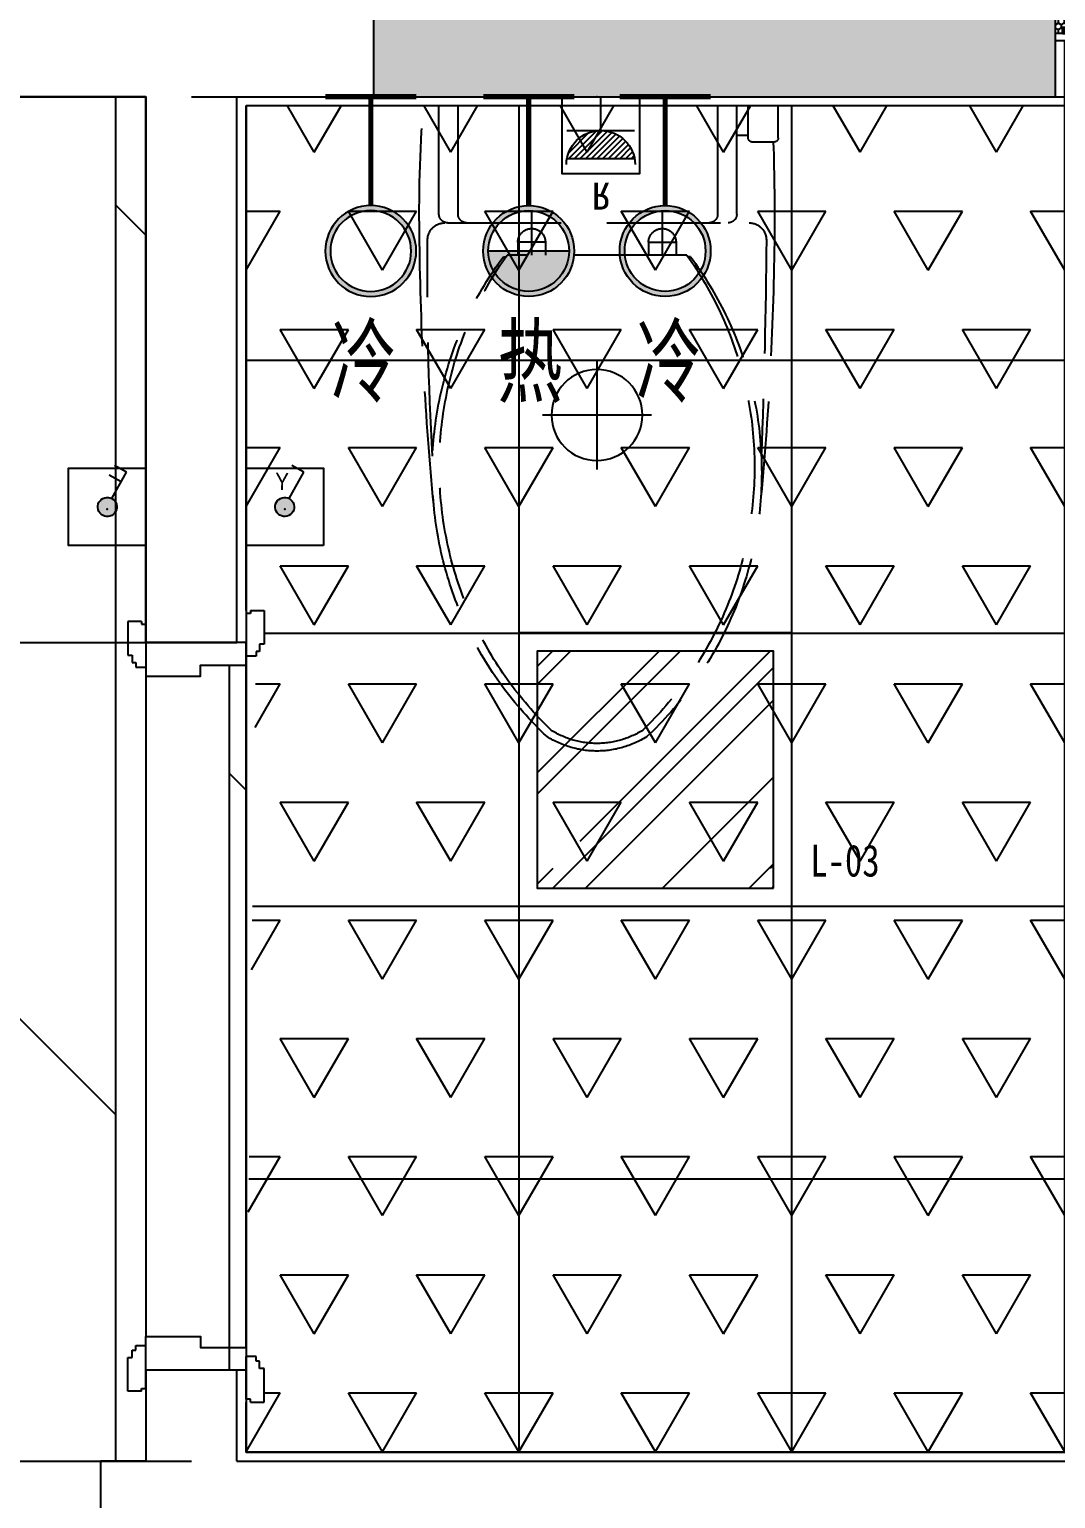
# Model space of a CAD drawing. Header units: millimetres. Extents: x -28014 to 297841, y -81741 to 47579.
# Drawn here: x 98155 to 99283, y -8672 to -7057 of the extents above; entities that cross this region are included whole.
import ezdxf
from ezdxf.enums import TextEntityAlignment as Align

# ---------------------------------------------------------------- set-up
doc = ezdxf.new("R2010")
doc.units = ezdxf.units.MM
doc.header["$MEASUREMENT"] = 0
doc.linetypes.add('__DASH', pattern=[0.35, 0.25, -0.1])
doc.linetypes.add('DASH', pattern=[0.35, 0.25, -0.1])
for name, color, linetype in [('AR9-剪力墙（柱）填充', 250, 'Continuous'), ('AR9-剪力墙（柱）线', 6, 'Continuous'), ('AR9-墙线', 160, 'Continuous'), ('AR9-建筑幕墙（窗）', 12, 'Continuous'), ('AR9-梁', 1, 'DASH'), ('DS-4BS-墙体完成面', 20, 'Continuous'), ('EM-开关图标', 14, 'Continuous'), ('EM-强电图标', 14, 'Continuous'), ('EM-给排水图标', 14, 'Continuous'), ('FC-地面造型线', 136, 'Continuous'), ('FC-平面高差线', 144, 'Continuous'), ('FF-厨卫（地坪隐）', 31, 'Continuous'), ('FF-门套', 20, 'Continuous'), ('RC-天花灯具', 2, 'Continuous'), ('RC-天花轮廓线', 30, 'Continuous')]:
    doc.layers.add(name, color=color, linetype=linetype)
doc.styles.add('HZ', font='bzxw.shx', dxfattribs={"width": 0.9, "bigfont": 'bzhz.shx'})
doc.styles.add('宋体', font='', dxfattribs={"width": 0.8})
doc.styles.get('宋体').set_extended_font_data('SimSun')

# ---------------------------------------------------------------- blocks, each defined once
blk = doc.blocks.new('matong')
at = {"layer": 'FF-厨卫（地坪隐）', "linetype": '__DASH', "ltscale": 500}
for p, q in [((-195.1406733547919, -35.20177424012218), (-195.1406835178786, 0)), ((-195.1406835178786, 0), (195.1406835178786, 0)), ((-162.0623171959014, -35.20176469004946), (-162.0623273590172, 0)), ((-149.5019829914963, -119.2252131128334), (-149.5020029775042, 0)), ((-128.5315214803268, -119.2252070584218), (-128.5315414663346, 0)), ((-128.5315214803268, -119.2252070584218), (-128.5315414663346, 0)), ((156.9108718886564, -119.2250963706756), (156.9108519026777, 0)), ((177.8813333997969, -119.2250903163222), (177.8813134138181, 0)), ((-190.4151925392216, -39.92725232709199), (-166.7877952828712, -39.92724550561979)), ((-162.062317878037, -32.83902496442897), (-149.501993496553, -32.83902133803349)), ((168.4303772258572, -128.6760519474628), (-163.1335581759922, -128.6761701768846)), ((-67.63757366937352, -115.0008102348074), (-67.63758789785788, -164.2837611003779)), ((76.01697319225059, -115.0008102348074), (76.01698742070585, -164.2837611003779)), ((-82.75911804905627, -150.1073183808476), (-82.75912214192795, -164.2837567346287)), ((-52.51604956091614, -150.1073271122877), (-82.75911804905627, -150.1073183808476)), ((-52.51604956091614, -150.1073271122877), (-52.51605365378782, -164.2837654661271)), ((60.89544908376411, -150.1073271122877), (91.13851757193333, -150.1073183808476)), ((60.89544908376411, -150.1073271122877), (60.89545317666489, -164.2837654661271)), ((91.13851757193333, -150.1073183808476), (91.13852166480501, -164.2837567346287)), ((-98.65942729928065, -165.9099478647695), (-96.25650080569903, -165.9099471707013)), ((-94.70040871528909, -164.283810388064), (103.079808238137, -164.2837532869307)), ((107.0388277613092, -165.9098884775303), (104.6359012674948, -165.9098891710746))]:
    blk.add_line(p, q, dxfattribs=at)
for centre, radius, start, end in [((-1455.269279649132, -119.7827741121873), 1654.751026437206, 358.9499548864706, 4.151111013054722), ((-190.4151939036383, -35.20177287579281), 4.72547945126202, 180.0000165418644, 270.0000165335268), ((2262.169045539194, -120.1476823489065), 2453.176468827727, 178.1260573664972, 180.6997493681524), ((-166.7877966472879, -35.20176605437882), 4.725479451268996, 270.0000165335268, 1.654186439612417e-05), ((-163.1335527189658, -147.5780879821396), 18.90191780507599, 90.00001653352676, 179.119442308295), ((-140.0510240890435, -119.2252103844658), 9.450958902537993, 180.0000165418644, 270.0000165335268), ((-119.080562577903, -119.2252043300541), 9.450958902537993, 180.0000165418644, 270.0000165335268), ((147.4599129859998, -119.2250990992761), 9.450958902551946, 270.0000165335268, 1.654186439612417e-05), ((168.4303744971403, -119.2250930449227), 9.45095890252404, 270.0000165335268, 1.654186439612417e-05), ((171.5129194985784, -147.5779688626062), 18.90191780506775, 0.8805907660042968, 90.00001653352676), ((-67.63758380486979, -150.1073227465968), 15.12153424406777, 359.9999834581356, 179.9999834581356), ((76.01698332774686, -150.1073227465968), 15.12153424406777, 1.654186439612417e-05, 180.0000165418644), ((3295.240800526459, -107.0441471002996), 3486.33124298492, 180.7077371165213, 185.4616806850745), ((7303.35932074528, -92.37433856760617), 7485.593979745891, 180.4203175465121, 182.2415752478205), ((-3286.876447919843, -107.04484312149), 3486.346270300948, 354.5383559198447, 359.2922795933648), ((-3196.412089501013, -187.6003386707744), 3387.064604911434, 356.6562167795232, 0.6819508591231682), ((220.9219095917069, -402.8264622021234), 397.8211478238459, 143.449202160355, 226.948245953774), ((232.9591573146754, -397.1924393454101), 402.004005766397, 144.5938315274017, 226.0233137532105), ((-224.5796612433915, -397.1925324022304), 402.0040140740497, 313.9767125482976, 35.40619388299773), ((-212.5424100549426, -402.8265497141401), 397.8211557191078, 313.0517804043128, 36.55082333368646), ((4.217561307974393, -606.4966026027105), 102.8566682790391, 237.7953597578052, 302.2046733247209), ((4.217561307974393, -606.4966026027105), 94.50958902538298, 237.7953597578052, 302.2046733247209)]:
    blk.add_arc(centre, radius, start, end, dxfattribs=at)
blk = doc.blocks.new('FADSASDFADSFFASD')
for p, q in [((772946.0582555493, 351903.3689551179), (772941.0582555493, 351903.3689551179)), ((772941.0582555493, 351903.3689551179), (772941.0582555493, 351856.3689551179)), ((772946.0582555493, 351906.3689551177), (772961.0582555493, 351906.3689551179)), ((772946.0582555493, 351906.3689551179), (772946.0582555493, 351903.3689551179)), ((772961.0582555493, 351906.3689551179), (772961.0582555493, 351869.3689551179)), ((772961.0582555493, 351869.3689551179), (772956.0582555493, 351869.3689551179)), ((772956.0582555493, 351869.3689551179), (772956.0582555493, 351861.3689551179)), ((772952.0582555493, 351856.3689551179), (772941.0582555493, 351856.3689551179)), ((772956.0582555493, 351861.3689551179), (772952.0582555493, 351861.3689551179)), ((772952.0582555493, 351861.3689551179), (772952.0582555493, 351856.3689551179))]:
    blk.add_line(p, q)
blk.add_arc((772959.0582555493, 351899.3689551179), 2, 0, 0)
blk = doc.blocks.new('*U248')
blk.add_lwpolyline([(130.0000255041704, 70.00007680318231), (130.0000255041704, 45.00007680318231), (20.00002550540376, 45.00007680318231), (20.00002550563659, 82.00007680318231), (80.00002550417042, 82.00007680318231), (80.00002550417042, 70.00007680318231), (130.0000255041704, 70.00007680318231)])
at = {"rotation": 180}
blk.add_blockref('FADSASDFADSFFASD', (772961.0582810554, 351928.3690517737), dxfattribs=at)
at = {"xscale": -1, "rotation": 180}
blk.add_blockref('FADSASDFADSFFASD', (-772811.0582300449, 351916.3689651589), dxfattribs=at)
blk = doc.blocks.new('*U249')
at = {"layer": 'AR9-建筑幕墙（窗）'}
h = blk.add_hatch(dxfattribs=at)
h.set_pattern_fill('HONEY', color=250, scale=2.333308006735999)
h.set_pattern_definition([(1.667559113981895e-09, (-50793.7736316727, 158863.6490238107), (5.556189690946738, 3.207866847442461), [3.704126460693399, -7.408252921386797]), (120.0000000016675, (-50793.7736316727, 158863.6490238107), (-5.55618902731644, 3.207867996883855), [3.704126460693292, -7.408252921386583]), (60.00000000166753, (-50793.7736316727, 158863.6490238107), (6.636302977941727e-07, 6.415734844326314), [-7.408252921386794, 3.704126460693397])])
h.paths.add_polyline_path([(-28.05519676091603, 330.1263833773738), (33.05519676202437, 330.1263833754424), (33.05519676247685, 345.681770089551), (-28.05519676046333, 345.6817700914825)])
h = blk.add_hatch(dxfattribs=at)
h.set_pattern_fill('HONEY', color=250, scale=2.333308006735999)
h.set_pattern_definition([(1.667559113981895e-09, (-50793.7736316727, 158609.3307939181), (5.556189690946738, 3.207866847442461), [3.704126460693399, -7.408252921386797]), (120.0000000016675, (-50793.7736316727, 158609.3307939181), (-5.55618902731644, 3.207867996883855), [3.704126460693292, -7.408252921386583]), (60.00000000166753, (-50793.7736316727, 158609.3307939181), (6.636302977941727e-07, 6.415734844326314), [-7.408252921386794, 3.704126460693397])])
h.paths.add_polyline_path([(-28.05519676091603, -238.7628431804567), (33.05519676202437, -238.7628431791438), (33.05519676247685, -254.3182298932525), (-28.05519676046333, -254.3182298945653)])
for p, q in [((-35.83289011760826, 345.6817700902149), (-35.83289011756301, 306.7933033140883)), ((40.83289011760826, 345.6817700888566), (-35.83289011760826, 345.6817700902149)), ((-28.05519676381346, 330.1263833790941), (-28.05519676218387, 345.6817700917541)), ((-28.05519676381346, 330.1263833790941), (-28.05519676218387, 345.6817700917541)), ((-28.05519676050881, 325.3727836066531), (-28.05519676218387, 345.6817700900338)), ((33.05519676213862, 301.2308525993245), (33.05519676227436, 345.6817700895358)), ((33.05519676213862, 301.2308525993245), (33.05519676227436, 345.6817700895358)), ((33.05519675856203, 296.4772528268383), (33.05519676227436, 345.6817700877249)), ((40.83289011760826, 345.6817700888566), (40.83289011570696, 298.8975445757926)), ((-28.05519676259109, 313.7932273301766), (-28.05519676259109, 330.1263833773286)), ((33.05519676159565, 337.9040767331153), (33.05519676159565, 290.4601472628166)), ((-28.05519676259109, 313.7932273301766), (-28.05519676259109, 300.5711486253393)), ((-28.05519676259109, 300.5711486253393), (-28.05519676259109, 290.4601472628166)), ((-28.05519676259109, -199.0966070658994), (-28.05519676259109, 290.4601472628166)), ((-21.83304207800711, 290.4601472628166), (-28.05519676259109, 290.4601472628166)), ((-21.83304207796186, 290.4601472628166), (-17.94419540011381, 290.4601472628166)), ((-17.94419540011381, -199.0966070658994), (-17.94419540011381, 290.4601472628166)), ((-1.611039352916578, -199.0966070658542), (-1.611039352916577, 290.4601472627713)), ((2.2778073249317, 290.4601472628166), (-1.611039352916578, 290.4601472627713)), ((33.05519676159565, 290.4601472628166), (2.2778073249317, 290.4601472627713)), ((33.05519676159565, -199.0966070658994), (33.05519676159565, 290.4601472628166)), ((-21.83304207800711, -199.0966070658994), (-28.05519676259109, -199.0966070658994)), ((-28.05519676259109, -209.2076084284222), (-28.05519676259109, -199.0966070658994)), ((-28.05519676259109, -222.4296871332594), (-28.05519676259109, -209.2076084284222)), ((-21.83304207796186, -199.0966070658994), (-17.94419540011381, -199.0966070658994)), ((2.2778073249317, -199.0966070658994), (-1.611039352916578, -199.0966070658542)), ((33.05519676159565, -199.0966070658994), (2.2778073249317, -199.0966070658542)), ((33.05519676159565, -246.540536536198), (33.05519676159565, -199.0966070658994)), ((33.05519675856203, -205.1137126299211), (33.05519676227436, -254.3182298908077)), ((33.05519676213862, -209.8673124024074), (33.05519676227436, -254.3182298926185)), ((33.05519676213862, -209.8673124024074), (33.05519676227436, -254.3182298926185)), ((40.83289011760826, -254.3182298919396), (40.83289011570696, -207.5340043788756)), ((-35.83289011760826, -254.3182298932977), (-35.83289011756301, -215.4297631171712)), ((-28.05519676259109, -222.4296871332594), (-28.05519676259109, -238.7628431804114)), ((-28.05519676050881, -234.009243409736), (-28.05519676218387, -254.3182298931165)), ((-28.05519676381346, -238.762843182177), (-28.05519676218387, -254.3182298948368)), ((-28.05519676381346, -238.762843182177), (-28.05519676218387, -254.3182298948368)), ((40.83289011760826, -254.3182298919396), (-35.83289011760826, -254.3182298932977))]:
    blk.add_line(p, q, dxfattribs=at)
at = {"layer": 'AR9-建筑幕墙（窗）', "color": 8}
for p, q in [((-28.05519676259109, 330.1263833773286), (-12.4998100510179, 330.1263833773286)), ((-25.72188875585516, 316.1265353369125), (-25.72188875585516, 327.7930753705473)), ((-25.72188875585516, 327.7930753705473), (-12.4998100510179, 327.7930753705925)), ((-12.4998100510179, 330.1263833773286), (-12.4998100510179, 337.9040767331153)), ((-12.4998100510179, 337.9040767331153), (-5.499886030809876, 337.9040767331153)), ((-12.4998100510179, 327.7930753705925), (-12.4998100510179, 316.1265353369125)), ((-10.16650204428197, 330.1263833773286), (-10.16650204428197, 335.5707687263792)), ((-5.499886030809876, 335.5707687263792), (-10.16650204428197, 335.5707687263792)), ((-10.16650204428197, 330.1263833773286), (30.72188875485926, 330.1263833772833)), ((-10.16650204428197, 327.7930753705925), (-6.277655366388672, 327.7930753705925)), ((-10.16650204428197, 327.7930753705925), (-10.16650204428197, 316.1265353368673)), ((-6.277655366388672, 327.7930753705473), (-6.277655366388672, 327.0153060349687)), ((-6.277655366388672, 327.0153060349687), (-3.944347359652738, 327.0153060349687)), ((-5.499886030809876, 337.9040767331153), (-5.499886030809876, 335.5707687263792)), ((-3.944347359652738, 327.0153060349687), (-3.944347359697986, 330.1263833772833)), ((1.111153321608754, 324.6819980282327), (1.111153321608754, 319.2376126792273)), ((3.444461328344914, 324.6819980282327), (3.444461328344914, 319.2376126792273)), ((8.499962009606179, 327.0153060349687), (8.499962009651426, 330.1263833772833)), ((10.83327001634211, 327.0153060349687), (8.499962009606179, 327.0153060349687)), ((10.83327001634211, 327.7930753705473), (14.72211669423541, 327.7930753705473)), ((10.83327001634211, 327.7930753705473), (10.83327001634211, 327.0153060349687)), ((14.72211669423541, 327.7930753705925), (14.72211669423541, 316.1265353369125)), ((17.05542470097134, 327.7930753705925), (30.72188875485926, 327.7930753705925)), ((17.05542470097134, 327.7930753705925), (17.05542470097134, 316.1265353369125)), ((33.05519676159565, 337.9040767331153), (26.0552727413874, 337.9040767331153)), ((26.0552727413874, 337.9040767331153), (26.0552727413874, 335.5707687263792)), ((26.0552727413874, 335.5707687263792), (30.72188875485926, 335.5707687263792)), ((30.72188875485926, 335.5707687263792), (30.72188875485926, 330.1263833772833)), ((30.72188875485926, 327.7930753705925), (30.72188875485926, 316.1265353369125)), ((-25.72188875585516, 316.1265353369125), (-12.4998100510179, 316.1265353369125)), ((-25.72188875585516, 313.7932273301766), (-25.72188875585516, 300.5711486253393)), ((-3.944347359697986, 313.7932273301766), (-25.72188875585516, 313.7932273301766)), ((-10.16650204428197, 316.1265353369125), (-6.277655366388672, 316.1265353369125)), ((-6.277655366388672, 316.1265353369578), (-6.277655366388672, 316.9043046725366)), ((-6.277655366388672, 316.9043046725366), (-3.944347359652738, 316.9043046725366)), ((-3.944347359652738, 316.9043046725366), (-3.944347359697986, 313.7932273301766)), ((10.83327001634211, 316.9043046724913), (8.499962009606179, 316.9043046725366)), ((8.499962009606179, 316.9043046725366), (8.499962009651426, 313.7932273301766)), ((8.499962009651426, 313.7932273301766), (10.83327001634211, 313.7932273301766)), ((10.83327001634211, 316.1265353369578), (10.83327001634211, 316.9043046724913)), ((10.83327001634211, 316.1265353369125), (14.72211669423541, 316.1265353369125)), ((10.83327001634211, 313.7932273301766), (14.72211669423541, 313.7932273301766)), ((14.72211669423541, 313.7932273301766), (14.72211669423541, 307.5710726455474)), ((19.38873270770728, 307.5710726455474), (14.72211669423541, 307.5710726455474)), ((17.05542470097134, 316.1265353369125), (30.72188875485926, 316.1265353369125)), ((17.05542470097134, 313.7932273301313), (30.72188875485926, 313.7932273301766)), ((17.05542470097134, 309.9043806522833), (17.05542470097134, 313.7932273301313)), ((17.05542470097134, 313.7932273301766), (17.05542470097134, 309.9043806522833)), ((19.38873270770728, 309.9043806522833), (17.05542470097134, 309.9043806522833)), ((19.38873270770728, 309.9043806522833), (17.05542470097134, 309.9043806522833)), ((19.38873270770728, 309.9043806522833), (19.38873270770728, 307.5710726455474)), ((19.38873270770728, 309.9043806522833), (19.38873270770728, 292.7934552695526)), ((21.72204071444344, 313.7932273301766), (21.72204071444344, 292.7934552695526)), ((26.0552727413874, 313.7932273301766), (26.0552727413874, 305.2377646388113)), ((28.38858074812333, 309.9043806522833), (30.72188875485926, 309.9043806522833)), ((28.38858074812333, 309.9043806522833), (28.38858074812333, 307.5710726455474)), ((28.38858074812333, 307.5710726455474), (33.05519676159565, 307.5710726455474)), ((30.72188875485926, 313.7932273301766), (30.72188875485926, 309.9043806522833)), ((-25.72188875585516, 300.5711486253393), (-21.83304207796186, 300.5711486253393)), ((-25.72188875585516, 298.2378406186032), (-25.72188875585516, 292.7934552695526)), ((-25.72188875585516, 298.2378406186032), (-21.83304207796186, 298.2378406186032)), ((-21.83304207800711, 292.7934552695526), (-25.72188875585516, 292.7934552695526)), ((-25.72188875585516, 292.7934552695526), (-21.83304207796186, 292.7934552695526)), ((-21.83304207796186, 300.5711486253393), (-21.83304207796186, 298.2378406186032)), ((-21.83304207796186, 300.5711486253393), (-17.94419540011381, 300.5711486253393)), ((-21.83304207796186, 292.7934552695526), (-21.83304207796186, 290.4601472628166)), ((-17.94419540006857, 300.5711486253393), (-17.94419540011381, 290.4601472628166)), ((-13.2775793865967, 300.5711486253393), (-17.94419540006857, 300.5711486253393)), ((-13.2775793865967, -209.2076084284222), (-13.2775793865967, 300.5711486253393)), ((-6.277655366388672, 300.571148625294), (-13.27757938664195, 300.571148625294)), ((-6.277655366433919, 295.904532611822), (-13.27757938664195, 300.571148625294)), ((-6.277655366388672, 300.571148625294), (-13.2775793865967, 295.904532611822)), ((-6.277655366388672, 295.904532611822), (-13.27757938664195, 295.904532611822)), ((-6.277655366388672, -209.2076084283767), (-6.277655366388672, 300.5711486253393)), ((-1.611039352916578, 300.5711486253393), (-6.277655366433919, 300.5711486253393)), ((-1.611039352916578, 300.5711486253393), (-1.611039352916578, 290.4601472627713)), ((2.277807324976948, 300.571148625294), (-1.611039352916578, 300.571148625294)), ((8.499962009560932, 300.5711486253393), (2.277807324976948, 300.571148625294)), ((2.277807324976948, 300.571148625294), (2.277807324976948, 298.2378406185579)), ((6.166654002824771, 298.2378406185579), (2.2778073249317, 298.2378406185579)), ((6.166654002824771, 292.7934552695074), (2.2778073249317, 292.7934552695526)), ((2.2778073249317, 292.7934552695526), (2.2778073249317, 290.4601472628166)), ((6.166654002824771, 298.2378406185579), (6.166654002824771, 292.7934552695526)), ((8.499962009560932, 300.5711486253393), (8.499962009560932, 292.7934552695074)), ((19.38873270770728, 292.7934552695526), (8.499962009560932, 292.7934552695526)), ((30.72188875485926, 292.7934552695526), (21.72204071444344, 292.7934552695526)), ((26.0552727413874, 305.2377646388113), (30.72188875485926, 305.2377646388113)), ((30.72188875485926, 305.2377646388113), (30.72188875485926, 292.7934552695526)), ((-21.83304207800711, -201.4299150726356), (-25.72188875585516, -201.4299150726356)), ((-25.72188875585516, -201.4299150726356), (-21.83304207796186, -201.4299150726356)), ((-25.72188875585516, -206.874300421686), (-25.72188875585516, -201.4299150726356)), ((-25.72188875585516, -206.874300421686), (-21.83304207796186, -206.874300421686)), ((-25.72188875585516, -222.4296871332594), (-25.72188875585516, -209.2076084284222)), ((-25.72188875585516, -209.2076084284222), (-21.83304207796186, -209.2076084284222)), ((-21.83304207796186, -201.4299150726356), (-21.83304207796186, -199.0966070658994)), ((-21.83304207796186, -209.2076084284222), (-21.83304207796186, -206.874300421686)), ((-21.83304207796186, -209.2076084284222), (-17.94419540011381, -209.2076084284222)), ((-17.94419540006857, -209.2076084284222), (-17.94419540011381, -199.0966070658994)), ((-13.2775793865967, -209.2076084284222), (-17.94419540006857, -209.2076084284222)), ((-6.277655366388672, -204.5409924149048), (-13.27757938664195, -204.5409924149048)), ((-6.277655366433919, -204.5409924149048), (-13.27757938664195, -209.2076084283767)), ((-6.277655366388672, -209.2076084283767), (-13.2775793865967, -204.5409924149048)), ((-6.277655366388672, -209.2076084283767), (-13.27757938664195, -209.2076084283767)), ((-1.611039352916578, -209.2076084284222), (-6.277655366433919, -209.2076084284222)), ((-1.611039352916578, -209.2076084284222), (-1.611039352916578, -199.0966070658542)), ((2.277807324976948, -209.2076084283767), (-1.611039352916578, -209.2076084283767)), ((2.2778073249317, -201.4299150726356), (2.2778073249317, -199.0966070658994)), ((6.166654002824771, -201.4299150725901), (2.2778073249317, -201.4299150726356)), ((6.166654002824771, -206.8743004216408), (2.2778073249317, -206.8743004216408)), ((2.277807324976948, -209.2076084283767), (2.277807324976948, -206.8743004216408)), ((8.499962009560932, -209.2076084284222), (2.277807324976948, -209.2076084283767)), ((6.166654002824771, -206.8743004216408), (6.166654002824771, -201.4299150726356)), ((19.38873270770728, -201.4299150726356), (8.499962009560932, -201.4299150726356)), ((8.499962009560932, -209.2076084284222), (8.499962009560932, -201.4299150725901)), ((19.38873270770728, -218.5408404553662), (19.38873270770728, -201.4299150726356)), ((30.72188875485926, -201.4299150726356), (21.72204071444344, -201.4299150726356)), ((21.72204071444344, -222.4296871332594), (21.72204071444344, -201.4299150726356)), ((30.72188875485926, -213.8742244418941), (30.72188875485926, -201.4299150726356)), ((-3.944347359697986, -222.4296871332594), (-25.72188875585516, -222.4296871332594)), ((-25.72188875585516, -224.7629951399954), (-25.72188875585516, -236.42953517363)), ((-25.72188875585516, -224.7629951399954), (-12.4998100510179, -224.7629951399954)), ((-12.4998100510179, -236.4295351736755), (-12.4998100510179, -224.7629951399954)), ((-10.16650204428197, -224.7629951399954), (-6.277655366388672, -224.7629951399954)), ((-10.16650204428197, -236.4295351736755), (-10.16650204428197, -224.7629951399501)), ((-6.277655366388672, -224.7629951400406), (-6.277655366388672, -225.5407644756194)), ((-6.277655366388672, -225.5407644756194), (-3.944347359652738, -225.5407644756194)), ((-3.944347359652738, -225.5407644756194), (-3.944347359697986, -222.4296871332594)), ((8.499962009606179, -225.5407644756194), (8.499962009651426, -222.4296871332594)), ((8.499962009651426, -222.4296871332594), (10.83327001634211, -222.4296871332594)), ((10.83327001634211, -225.5407644755742), (8.499962009606179, -225.5407644756194)), ((10.83327001634211, -222.4296871332594), (14.72211669423541, -222.4296871332594)), ((10.83327001634211, -224.7629951399954), (14.72211669423541, -224.7629951399954)), ((10.83327001634211, -224.7629951400406), (10.83327001634211, -225.5407644755742)), ((14.72211669423541, -222.4296871332594), (14.72211669423541, -216.2075324486302)), ((19.38873270770728, -216.2075324486302), (14.72211669423541, -216.2075324486302)), ((14.72211669423541, -236.4295351736755), (14.72211669423541, -224.7629951399954)), ((19.38873270770728, -218.5408404553662), (17.05542470097134, -218.5408404553662)), ((17.05542470097134, -218.5408404553662), (17.05542470097134, -222.4296871332142)), ((17.05542470097134, -222.4296871332594), (17.05542470097134, -218.5408404553662)), ((19.38873270770728, -218.5408404553662), (17.05542470097134, -218.5408404553662)), ((17.05542470097134, -222.4296871332142), (30.72188875485926, -222.4296871332594)), ((17.05542470097134, -224.7629951399954), (30.72188875485926, -224.7629951399954)), ((17.05542470097134, -236.4295351736755), (17.05542470097134, -224.7629951399954)), ((19.38873270770728, -218.5408404553662), (19.38873270770728, -216.2075324486302)), ((26.0552727413874, -213.8742244418941), (30.72188875485926, -213.8742244418941)), ((26.0552727413874, -222.4296871332594), (26.0552727413874, -213.8742244418941)), ((28.38858074812333, -216.2075324486302), (33.05519676159565, -216.2075324486302)), ((28.38858074812333, -218.5408404553662), (28.38858074812333, -216.2075324486302)), ((28.38858074812333, -218.5408404553662), (30.72188875485926, -218.5408404553662)), ((30.72188875485926, -222.4296871332594), (30.72188875485926, -218.5408404553662)), ((30.72188875485926, -236.4295351736755), (30.72188875485926, -224.7629951399954)), ((-28.05519676259109, -238.7628431804114), (-12.4998100510179, -238.7628431804114)), ((-25.72188875585516, -236.42953517363), (-12.4998100510179, -236.4295351736755)), ((-12.4998100510179, -238.7628431804114), (-12.4998100510179, -246.540536536198)), ((-10.16650204428197, -236.4295351736755), (-6.277655366388672, -236.4295351736755)), ((-10.16650204428197, -238.7628431804114), (-10.16650204428197, -244.2072285294621)), ((-10.16650204428197, -238.7628431804114), (30.72188875485926, -238.7628431803662)), ((-6.277655366388672, -236.42953517363), (-6.277655366388672, -235.6517658380517)), ((-6.277655366388672, -235.6517658380517), (-3.944347359652738, -235.6517658380517)), ((-3.944347359652738, -235.6517658380517), (-3.944347359697986, -238.7628431803662)), ((1.111153321608754, -233.3184578313155), (1.111153321608754, -227.8740724823101)), ((3.444461328344914, -233.3184578313155), (3.444461328344914, -227.8740724823101)), ((10.83327001634211, -235.6517658380517), (8.499962009606179, -235.6517658380517)), ((8.499962009606179, -235.6517658380517), (8.499962009651426, -238.7628431803662)), ((10.83327001634211, -236.42953517363), (10.83327001634211, -235.6517658380517)), ((10.83327001634211, -236.42953517363), (14.72211669423541, -236.42953517363)), ((17.05542470097134, -236.4295351736755), (30.72188875485926, -236.4295351736755)), ((30.72188875485926, -244.2072285294621), (30.72188875485926, -238.7628431803662)), ((-12.4998100510179, -246.540536536198), (-5.499886030809876, -246.540536536198)), ((-5.499886030809876, -244.2072285294621), (-10.16650204428197, -244.2072285294621)), ((-5.499886030809876, -246.540536536198), (-5.499886030809876, -244.2072285294621)), ((26.0552727413874, -246.540536536198), (26.0552727413874, -244.2072285294621)), ((26.0552727413874, -244.2072285294621), (30.72188875485926, -244.2072285294621)), ((33.05519676159565, -246.540536536198), (26.0552727413874, -246.540536536198))]:
    blk.add_line(p, q, dxfattribs=at)
for points in [[(1.111153321608754, 324.6819980282327), (-7.833194037545809, 324.6819980282327), (-7.833194037545809, 319.2376126792726), (1.111153321608754, 319.2376126792273)], [(10.83327001634211, 327.0153060349687), (-6.277655366388672, 327.0153060349687)], [(3.444461328344914, 319.2376126792273), (12.38880868749925, 319.2376126792726), (12.38880868749925, 324.6819980282327), (3.444461328344914, 324.6819980282327)], [(14.72211669423541, 316.9043046724913), (14.72211669423541, 316.9043046724913), (14.72211669423541, 327.0153060349687)], [(-6.277655366388672, 316.9043046724913), (10.83327001634211, 316.9043046724913)], [(-6.277655366388672, -225.5407644755742), (10.83327001634211, -225.5407644755742)], [(14.72211669423541, -225.5407644755742), (14.72211669423541, -225.5407644755742), (14.72211669423541, -235.6517658380517)], [(1.111153321608754, -233.3184578313155), (-7.833194037545809, -233.3184578313155), (-7.833194037545809, -227.8740724823556), (1.111153321608754, -227.8740724823101)], [(10.83327001634211, -235.6517658380517), (-6.277655366388672, -235.6517658380517)], [(3.444461328344914, -227.8740724823101), (12.38880868749925, -227.8740724823556), (12.38880868749925, -233.3184578313155), (3.444461328344914, -233.3184578313155)]]:
    blk.add_lwpolyline(points, dxfattribs=at)
at = {"layer": 'AR9-建筑幕墙（窗）'}
for centre, start, end in [((-26.23175832022343, 319.001186493526), 231.8160175271418, 263.2575898998442), ((31.2317583190918, 311.1054277558187), 276.7424101001559, 308.1839824728582), ((31.2317583190918, -219.7418875589015), 51.81601752714163, 83.25758989984426), ((-26.23175832022343, -227.6376462966089), 96.74241010015574, 128.1839824728584)]:
    blk.add_arc(centre, 15.53107026448006, start, end, dxfattribs=at)
blk = doc.blocks.new('20191226.11583981')
h = blk.add_hatch()
h.set_pattern_fill('AR-RROOF', color=250, scale=100.1333333332396, angle=225, style=0)
h.set_pattern_definition([(225, (220.2933333331021, 280.765537450101), (-107.906757550666, -287.7513534684425), [1907.539999998215, -254.3386666664286, 635.8466666660715, -127.1693333332143]), (225, (145.6578260271344, 116.2077321853358), (209.5189542442097, -29.67435832643319), [381.5079999996429, -41.96587999996072, 763.0159999992859, -95.37699999991074]), (225, (251.7661376186879, 159.3704352056047), (-407.3480097537641, -527.8438890186742), [1017.354666665714, -178.0370666665, 508.6773333328572, -127.1693333332143])])
h.paths.add_polyline_path([(279.9733333332697, 280.3733333330711), (20.02666666661389, 280.765537450101), (20.02666666661389, 20.41887078368018), (279.9733333332697, 20.02666666665027)])
blk.add_line((279.9733333332697, 20.02666666665027), (279.9733333332697, 280.3733333330711))
for points in [[(300, 0), (300, 300.3999999997213), (0, 300.3999999997213), (0, 0)], [(279.9733333332697, 20.02666666665027), (279.9733333332697, 280.3733333330711), (20.02666666661389, 280.3733333330711), (20.02666666661389, 20.02666666665027)]]:
    blk.add_lwpolyline(points, close=True)
blk = doc.blocks.new('双开--平面')
at = {"linetype": 'Continuous'}
h = blk.add_hatch(color=0, dxfattribs=at)
edge = h.paths.add_edge_path()
edge.add_ellipse((132721.2337280157, 52550.99776778795), major_axis=(-33.67239044157301, 9.575949031769538), ratio=0.9999999995228797, start_angle=0, end_angle=360, ccw=False)
at = {"color": 0, "linetype": 'Continuous'}
for p, q in [((132650.9704549747, 52677.89701927213), (132694.585294641, 52702.34585893549)), ((132704.7831466028, 52581.89933811179), (132650.9704549747, 52677.89701927213)), ((132670.5295267062, 52643.00514753958), (132714.1443663884, 52667.45398721182))]:
    blk.add_line(p, q, dxfattribs=at)
at = {"color": 0, "linetype": 'Continuous', "extrusion": (0, 0, -1)}
blk.add_ellipse((132721.2337280157, 52550.99776778795), major_axis=(-33.67239044157301, 9.575949031769538), ratio=0.9999999995228795, start_param=1.568207138530235, end_param=7.851392445709822, dxfattribs=at)
blk = doc.blocks.new('*U66')
at = {"elevation": 1.282387529499829e-10}
blk.add_lwpolyline([(133190.7554036128, 53111.96043004406), (133275.7554036128, 53111.96043004406), (133275.7554036128, 53196.96043004406), (133190.7554036128, 53196.96043004406)], close=True, dxfattribs=at)
blk.add_point((133233.2554036128, 53151.96043004406))
at = {"xscale": 0.3, "yscale": 0.3, "zscale": 0.3}
blk.add_blockref('双开--平面', (93416.8885563842, 37389.15526418239), dxfattribs=at)
blk = doc.blocks.new('浴霸')
at = {"linetype": 'Continuous'}
h = blk.add_hatch(color=0, dxfattribs=at)
edge = h.paths.add_edge_path()
edge.add_ellipse((132721.1777268409, 50857.95861759874), major_axis=(-33.73970859389745, 9.335991741220125), ratio=0.9999999996113518, start_angle=0, end_angle=360, ccw=False)
at = {"color": 0}
for p, q in [((132652.0402987345, 50985.4747483438), (132695.8698091641, 51009.53662722937)), ((132705.0012770528, 50889.00456982334), (132652.0402987345, 50985.4747483438))]:
    blk.add_line(p, q, dxfattribs=at)
at = {"color": 0, "linetype": 'Continuous', "extrusion": (0, 0, -1)}
blk.add_ellipse((132721.1777268409, 50857.95861759874), major_axis=(-33.73970859389745, 9.335991741220125), ratio=0.9999999996113518, start_param=1.584617331103228, end_param=7.867802638282814, dxfattribs=at)
at = {"color": 0, "style": 'HZ', "width": 0.9}
blk.add_text('Y', height=62.83662477473897, dxfattribs=at).set_placement((132731.2642933962, 50951.53389220146), align=Align.MIDDLE)
blk = doc.blocks.new('*U67')
at = {"elevation": 1.282387529499829e-10}
blk.add_lwpolyline([(133190.7554036128, 53111.96043004406), (133275.7554036128, 53111.96043004406), (133275.7554036128, 53196.96043004406), (133190.7554036128, 53196.96043004406)], close=True, dxfattribs=at)
blk.add_point((133233.2554036128, 53151.96043004406))
at = {"xscale": 0.2999999999999999, "yscale": 0.2999999999999999, "zscale": 0.2999999999999999, "rotation": 0.507089957937281}
blk.add_blockref('浴霸', (93553.49679998754, 37545.27892653232), dxfattribs=at)
blk = doc.blocks.new('五孔插座')
at = {"linetype": 'ByBlock'}
for p, q in [((702044.1998482372, -7681.373671831088), (702193.8686467052, -7681.373671831088)), ((702048.1187085586, -7681.373671831088), (702109.4090259785, -7742.663989251044)), ((702060.744804056, -7681.373671831088), (702122.5637859826, -7743.192653757799)), ((702073.3708995533, -7681.373671831088), (702133.8226189122, -7741.825391190191)), ((702085.9969950507, -7681.373671831088), (702143.7703023392, -7739.146979119836)), ((702098.623090548, -7681.373671831088), (702152.6879282781, -7735.438509561436)), ((702111.2491860453, -7681.373671831088), (702160.7283589691, -7730.852844754918)), ((702123.8752815427, -7681.373671831088), (702167.9763691113, -7725.474759399927)), ((702136.5013770399, -7681.373671831088), (702174.4732510371, -7719.34554582834)), ((702149.1274725373, -7681.373671831088), (702180.2267790457, -7712.472978339605)), ((702161.7535680346, -7681.373671831088), (702185.2129454212, -7704.833049217911)), ((702174.3796635319, -7681.373671831088), (702189.3704579241, -7696.364466223285)), ((702187.0057590293, -7681.373671831088), (702192.5847299069, -7686.952642708814)), ((702047.5462958048, -7693.427354574716), (702092.6957683341, -7738.576827103842)), ((702044.1998482372, -7743.274456203966), (702193.8686467052, -7743.274456203966)), ((702119.0342474713, -7743.274456204045), (702119.0342474711, -7818.274456203966))]:
    blk.add_line(p, q, dxfattribs=at)
blk.add_arc((702119.0342474713, -7667.088875437577), 76.18558076646751, 180.8916584410996, 359.1083415589003, dxfattribs=at)
blk = doc.blocks.new('*U82')
at = {"linetype": 'ByBlock'}
for p, q in [((701746.684434548, -9322.998048706151), (701820.9319906174, -9322.998048706151)), ((701748.344537094, -9328.977628247856), (701770.7422447489, -9351.375335902529)), ((701748.6284990718, -9322.998048706151), (701779.0333418029, -9353.402891437117)), ((701754.8920405915, -9322.998048706151), (701785.5591427111, -9353.66515082591)), ((701761.1555821109, -9322.998048706151), (701791.1444139085, -9352.986880503775)), ((701767.4191236304, -9322.998048706151), (701796.0792512998, -9351.658176375684)), ((701773.6826651499, -9322.998048706151), (701800.5030987462, -9349.818482302588)), ((701779.9462066693, -9322.998048706151), (701804.4917880031, -9347.543630039974)), ((701786.2097481888, -9322.998048706151), (701808.0873740234, -9344.87567454071)), ((701792.4732897084, -9322.998048706151), (701811.3103410678, -9341.83510006576)), ((701798.7368312278, -9322.998048706151), (701814.1645458038, -9338.42576328225)), ((701805.0003727473, -9322.998048706151), (701816.6380785063, -9334.63575446521)), ((701811.2639142668, -9322.998048706151), (701818.7005333789, -9330.434667818172)), ((701817.5274557862, -9322.998048706151), (701820.2950663858, -9325.765659305645)), ((701746.684434548, -9353.70573130608), (701820.9319906174, -9353.70573130608)), ((701783.8082125827, -9353.705731306118), (701783.8082125827, -9390.911660412265))]:
    blk.add_line(p, q, dxfattribs=at)
blk.add_lwpolyline([(701741.3082125826, -9390.911660408588), (701826.3082125826, -9390.911660408588), (701826.3082125826, -9305.911660408588), (701741.3082125826, -9305.911660408588)], close=True)
blk.add_arc((701783.8082125827, -9315.911660413974), 37.79407089214369, 180.8916584410718, 359.1083415589283, dxfattribs=at)
at = {"xscale": 0.496079054735609, "yscale": 0.496079054735609, "zscale": 0.496079054735609}
blk.add_blockref('五孔插座', (353477.2613912184, -5512.42945851319), dxfattribs=at)
at = {"linetype": 'ByBlock', "style": '宋体'}
blk.add_text('R', height=29.76474328494858, dxfattribs=at).set_placement((701774.0200532435, -9296.510272677215))
blk = doc.blocks.new('排水')
for p, q in [((705991.5969821471, -42375.99119142389), (705991.5969821471, -42495.99119142389)), ((706051.5969821471, -42435.99119142389), (705931.5969821471, -42435.99119142389))]:
    blk.add_line(p, q)
blk.add_circle((705991.5969821471, -42435.99119142389), 50.00000000000002)
blk = doc.blocks.new('*U131')
blk.add_blockref('排水', (-705991.5969821471, 42385.99119142389))
blk = doc.blocks.new('*U127')
at = {"lineweight": -3}
h = blk.add_hatch(color=12, dxfattribs=at)
h.dxf.hatch_style = 1
edge = h.paths.add_edge_path()
edge.add_arc((75, -169.6747247777529), 49.99999999995343, 0, 360)
edge = h.paths.add_edge_path(flags=17)
edge.add_arc((75, -169.6747247777529), 44.39999999995864, 0, 360)
at = {"color": 12, "lineweight": -3, "const_width": 5.599999999994784}
for points in [[(124.9999999998836, 0), (25, 0)], [(75, -119.6747247778111), (75, 0)]]:
    blk.add_lwpolyline(points, dxfattribs=at)
at = {"color": 12, "lineweight": -3}
for radius in [49.99999999995343, 44.39999999995864]:
    blk.add_circle((75, -169.6747247777529), radius, dxfattribs=at)
at = {"color": 50, "style": '宋体', "width": 0.7}
for tag, p in [('热', (-109.4197038062848, -328.2033340032212)), ('冷', (43.17925840010867, -328.2033340032212))]:
    blk.add_attdef(tag, p, '', height=75, dxfattribs=at)
blk = doc.blocks.new('*U130')
at = {"lineweight": -3}
h = blk.add_hatch(color=12, dxfattribs=at)
h.dxf.hatch_style = 1
edge = h.paths.add_edge_path()
edge.add_arc((-75, -169.6747247777529), 49.99999999995343, 0, 360)
edge = h.paths.add_edge_path(flags=17)
edge.add_arc((-75, -169.6747247777529), 44.39999999995864, 0, 360)
h = blk.add_hatch(color=12, dxfattribs=at)
h.dxf.hatch_style = 1
edge = h.paths.add_edge_path()
edge.add_arc((75, -169.6747247777529), 49.99999999995343, 0, 360)
edge = h.paths.add_edge_path(flags=17)
edge.add_arc((75, -169.6747247777529), 44.39999999995864, 0, 360)
h = blk.add_hatch(color=250)
h.dxf.hatch_style = 1
h.paths.add_polyline_path([(-30.60000000004136, -169.6747247777529), (-119.3999999999587, -169.6747247777529, 1)])
at = {"color": 12, "lineweight": -3, "const_width": 5.599999999994784}
for points in [[(-25.00000000011642, 0), (-125, 0)], [(-75, -119.6747247778111), (-75, 0)], [(124.9999999998836, 0), (25, 0)], [(75, -119.6747247778111), (75, 0)]]:
    blk.add_lwpolyline(points, dxfattribs=at)
at = {"color": 12, "const_width": 2}
blk.add_lwpolyline([(-119.3999999999069, -169.6747247777529), (-30.60000000009313, -169.6747247777529)], dxfattribs=at)
at = {"color": 12, "lineweight": -3}
for centre, radius in [((-75, -169.6747247777529), 49.99999999995343), ((-75, -169.6747247777529), 44.39999999995864), ((75, -169.6747247777529), 49.99999999995343), ((75, -169.6747247777529), 44.39999999995864)]:
    blk.add_circle(centre, radius, dxfattribs=at)
at = {"color": 12}
blk.add_point((0, 0), dxfattribs=at)
at = {"color": 50, "style": '宋体', "width": 0.7}
for tag, p in [('热', (-109.4197038062848, -328.2033340032212)), ('冷', (43.17925840010867, -328.2033340032212))]:
    blk.add_attdef(tag, p, '', height=75, dxfattribs=at)
blk = doc.blocks.new('rara')
at = {"layer": 'AR9-梁', "ltscale": 500}
for p, q in [((13649.99981676007, -3100.000000150379), (14899.99884019757, -3100.000000150379)), ((15649.9983519268, -3100.000000150379), (16249.9983519268, -3100.000000150379)), ((13699.99981676007, -4600.000000150379), (16449.99884019757, -4600.000000150379))]:
    blk.add_line(p, q, dxfattribs=at)

msp = doc.modelspace()

# ---------------------------------------------------------------- hatches: boundary and pattern name
at = {"layer": 'AR9-剪力墙（柱）填充'}
msp.add_hatch(color=256, dxfattribs=at).paths.add_polyline_path([(99283.21985452724, -7130.639136162281), (99283.21985452724, -6930.639136161641), (98733.22034279839, -6930.639136162383), (98733.22034279839, -6230.639136162383), (98533.22034279839, -6230.639136162383), (98533.22034279839, -7130.639136162383)])
at = {"layer": 'FC-地面造型线'}
h = msp.add_hatch(dxfattribs=at)
h.set_pattern_fill('DOLMIT', color=250, scale=500, angle=90)
h.set_pattern_definition([(90, (0, 0), (-125, 7.654042494670958e-15), []), (135, (0, 0), (-249.9999995804922, -249.9999995804921), [176.7766952966369, -353.5533905932737])])
h.paths.add_polyline_path([(93933.2210751599, -11430.6388920264), (93983.2210751619, -11430.6388920264), (93983.2210751619, -11380.63889202822), (94043.22107515945, -11380.63889202822), (94043.22107515945, -11390.63889202781), (94083.22107515791, -11390.63889202781), (94083.22107515791, -11430.63889202607), (94163.2210751595, -11430.63889202618), (94163.27392404538, -11630.63889201919), (95683.2210751739, -11630.63913615612), (95683.2210751739, -11930.63913615612), (96583.22107515752, -11930.63913615612), (96583.22107515734, -11630.63913615701), (97083.22107514174, -11630.63898967496), (97083.22058666195, -8630.639136162383), (97333.22058063617, -8630.639173377938), (97333.22055718348, -8830.639173377938), (97283.22107514151, -8830.639174031021), (97283.22107514505, -12230.63913615319), (100083.2216243406, -12230.63889202176), (100083.2215799307, -8830.639137458189), (98233.22107163281, -8830.639161622525), (98233.22106902045, -8630.6391616224), (98283.2210751415, -8630.639161622385), (98283.2210751415, -8530.639183142936), (98393.22107513773, -8530.639159652485), (98393.22107513735, -7755.639136162034), (98283.22107514151, -7757.639156015124), (98283.22107514128, -7130.639136152022), (97283.22107514131, -7130.639136152022), (97283.22107514151, -7730.639136150159), (97183.22107514151, -7730.639136150194), (97183.22107514131, -7130.639136150043), (96783.22107514995, -7130.639136150057), (96783.22107514992, -7030.639136150057), (98533.22034279839, -7004.834993158816), (98533.22107514268, -4230.639136164362), (95833.2210751427, -4230.639136171069), (95833.22107514966, -7030.639136150086), (95883.22107514992, -7030.639136150071), (95883.22107514995, -7130.639136150086), (94996.22107514326, -7130.639136150086), (94996.22107514326, -7070.639136151873), (95008.22107514326, -7070.639136151873), (95008.22107514326, -7020.639136150957), (94258.22107514326, -7020.639136150957), (94258.22107514326, -7070.639136151873), (94270.22107514326, -7070.639136151873), (94270.22107514364, -7130.639136150407), (94163.22107515705, -7130.639136150156), (94163.22107513068, -10330.63889202646), (93933.22107515752, -10330.63889202696)])
h = msp.add_hatch(dxfattribs=at)
h.set_pattern_fill('TRIANG', color=250, scale=400)
h.set_pattern_definition([(59.99999999999999, (98393.22107514128, -8620.639159663144), (-74.99999985479714, 129.9038104838329), [75, -75]), (120, (98393.22107514128, -8620.639159663144), (-149.9999998547972, 8.383292948721532e-08), [74.99999999999999, -74.99999999999999]), (0, (98355.72107514128, -8555.687254463144), (75, 129.9038104), [75, -75])])
h.paths.add_polyline_path([(100073.2216178795, -7140.639136152022), (99873.22107508255, -7140.639136152018), (99293.21968351674, -7140.639136152022), (98393.22107514128, -7140.639136152153), (98393.22107514128, -7695.639069400107), (98413.22107513761, -7695.639069399796), (98413.22107513761, -7740.639069399796), (98404.22107513761, -7740.639069399796), (98404.22107513761, -7745.639069399796), (98393.43126493167, -8515.639249905187), (98408.22107513761, -8515.639249905187), (98408.22107513761, -8528.639249905187), (98413.22107513761, -8528.639249905187), (98413.22107513761, -8565.639249905187), (98393.2210751415, -8565.639249904876), (98393.22107514151, -8620.639159663144), (99773.22070473054, -8620.639159663144), (99773.22070473041, -7970.639124161375), (100073.2210816054, -7970.639124160996)])
h.paths.add_polyline_path([(99683.22065668248, -8473.298665401991), (99733.22070897624, -8523.298613108229), (99683.22076127, -8523.298665401991)], flags=16)
at = {"layer": 'RC-天花轮廓线'}
h = msp.add_hatch(dxfattribs=at)
h.set_pattern_fill('_USER', color=251, scale=300, double=1, pattern_type=0)
h.set_pattern_definition([(0, (98393.22107514151, -8620.639159663144), (0, 300), []), (90, (98393.22107514151, -8620.639159663144), (-300, 1.83697019872103e-14), [])])
h.paths.add_polyline_path([(100073.2216178795, -7140.639136152022), (99873.22107508255, -7140.639136152018), (99293.21968351674, -7140.639136152022), (98393.22107514128, -7140.639136152153), (98393.22107514128, -7695.639069400107), (98413.22107513761, -7695.639069399796), (98413.22107513761, -7740.639069399796), (98404.22107513761, -7740.639069399796), (98404.22107513761, -7745.639069399796), (98393.43126493167, -8515.639249905187), (98408.22107513761, -8515.639249905187), (98408.22107513761, -8528.639249905187), (98413.22107513761, -8528.639249905187), (98413.22107513761, -8565.639249905187), (98393.2210751415, -8565.639249904876), (98393.22107514151, -8620.639159663144), (99773.22070473054, -8620.639159663144), (99773.22070473041, -7970.639124161375), (100073.2210816054, -7970.639124160996)])
h.paths.add_polyline_path([(99683.22065668248, -8473.298665401991), (99733.22070897624, -8523.298613108229), (99683.22076127, -8523.298665401991)], flags=16)

# ---------------------------------------------------------------- linework, layer by layer
at = {"layer": 'AR9-剪力墙（柱）线'}
for p, q in [((98533.22034279839, -6230.639136162383), (98533.22034279839, -7130.639136162383)), ((99283.21985452724, -7130.639136162281), (99283.21985452724, -6930.639136161641)), ((98533.22034279839, -7130.639136162383), (99283.21985452724, -7130.639136162281))]:
    msp.add_line(p, q, dxfattribs=at)
at = {"layer": 'AR9-墙线'}
for p, q in [((99283.22107512085, -7130.639136152022), (99283.22107512085, -6930.639136152022)), ((97283.22107514131, -7130.639136152022), (98283.22107514128, -7130.639136152022)), ((98283.22107514128, -7130.639136152022), (98283.22107514137, -7730.639159652499)), ((98383.22107514137, -7730.639159652485), (98383.22107514128, -7130.639136152022)), ((98383.22107514128, -7130.639136152022), (98633.2210751492, -7130.639136152022)), ((98633.2210751492, -7130.639136152022), (99283.22107512085, -7130.639136152022)), ((98283.22107514137, -7730.639159652499), (98383.22107514137, -7730.639159652485)), ((98383.22107514148, -8530.639159652485), (98283.22107514148, -8530.639159652499)), ((98283.22107514148, -8530.639159652499), (98283.22107514151, -8630.63916096931)), ((98383.22107514151, -8630.639159663144), (98383.22107514148, -8530.639159652485)), ((98283.22107514151, -8630.63916096931), (98233.22106902045, -8630.6391616224)), ((98233.22106902045, -8630.6391616224), (98233.22107163281, -8830.6391616224)), ((98383.22107514151, -8630.639159663144), (100083.2210751451, -8630.639137458194))]:
    msp.add_line(p, q, dxfattribs=at)
at = {"layer": 'DS-4BS-墙体完成面'}
for points in [[(98393.22107514148, -8530.639183142932), (98393.22107514151, -8620.639159663144), (99773.22070473054, -8620.639159663144), (99773.22070473041, -7970.639124161375), (100073.2210816054, -7970.639124160996), (100073.2216178795, -7140.639136152022), (99873.22107508255, -7140.639136152018), (99873.22107508255, -7068.972026269224)], [(99293.22090911007, -7068.972026269221), (99293.21968351674, -7140.639136152022), (98393.22107514128, -7140.639136152153), (98393.22107514128, -7730.639136162034)]]:
    msp.add_lwpolyline(points, dxfattribs=at)
at = {"layer": 'FC-平面高差线', "color": 144}
msp.add_line((98393.22107513761, -7730.639159652485), (98393.22107513773, -8530.639159652485), dxfattribs=at)
at = {"layer": 'FF-厨卫（地坪隐）'}
msp.add_lwpolyline([(98283.22107513918, -7730.639136162034), (98283.22107514198, -7130.639136162034), (97283.22107515362, -7130.639136150159), (97283.22107515082, -7730.639136150159)], close=True, dxfattribs=at)
at = {"layer": 'RC-天花轮廓线'}
for p, q in [((98283.22107513882, -7767.639136162034), (98283.22107513882, -8493.639183142936)), ((98393.22107513735, -8505.639183142936), (98393.22107513735, -7755.639136162034)), ((97333.22058063617, -8630.639173377938), (98233.22106902045, -8630.639136162383))]:
    msp.add_line(p, q, dxfattribs=at)

# ---------------------------------------------------------------- block references
at = {"layer": 'AR9-建筑幕墙（窗）', "xscale": -1, "rotation": 90}
msp.add_blockref('*U249', (99628.90284521038, -7028.139136152022), dxfattribs=at)
at = {"layer": 'AR9-梁', "color": 144}
msp.add_blockref('rara', (83633.22150258918, -4030.639136012003), dxfattribs=at)
at = {"layer": 'EM-开关图标', "xscale": -1}
for name, p in [('*U66', (231473.9764787541, -60736.09958605918)), ('*U67', (231668.9764787541, -60736.09958605918))]:
    msp.add_blockref(name, p, dxfattribs=at)
at = {"layer": 'EM-强电图标', "color": 8, "xscale": -1, "rotation": 180}
msp.add_blockref('*U82', (-603000.5876131664, -16521.55079832844), dxfattribs=at)
at = {"layer": 'EM-给排水图标'}
ref = msp.add_blockref('*U127', (98605.37410220836, -7130.639136152022), dxfattribs=dict(at, xscale=-1))
ref.add_attrib('冷', '冷', (98486.94484380825, -7458.842470155239), dxfattribs={"layer": '0', "color": 50, "height": 75, "style": '宋体', "width": 0.7})
msp.add_blockref('*U130', (98779.0034841377, -7130.639136152022), dxfattribs=at).add_auto_attribs({'热': '热', '冷': '冷'})
at = {"layer": 'EM-给排水图标', "xscale": -1, "rotation": 270}
msp.add_blockref('*U131', (98829.0034841377, -7480.639136151989), dxfattribs=at)
at = {"layer": 'FF-厨卫（地坪隐）', "xscale": -1}
msp.add_blockref('matong', (98783.22107514035, -7140.639136152095), dxfattribs=at)
at = {"layer": 'FF-门套', "xscale": -1, "rotation": 180}
msp.add_blockref('*U248', (98263.22104963318, -7685.639059358851), dxfattribs=at)
at = {"layer": 'FF-门套'}
msp.add_blockref('*U248', (98263.22104963318, -8575.639259946118), dxfattribs=at)
at = {"layer": 'RC-天花灯具'}
msp.add_blockref('20191226.11583981', (98693.22107514151, -8020.639159663144), dxfattribs=at)

# ---------------------------------------------------------------- texts
at = {"layer": 'RC-天花灯具', "insert": (99013.54194926357, -7952.929069159218), "char_height": 35.04666666663387, "attachment_point": 1, "style": '宋体'}
msp.add_mtext_dynamic_manual_height_columns('L-03', width=116.7138501729351, gutter_width=1, heights=[0], dxfattribs=at)

doc.saveas('drawing.dxf')
